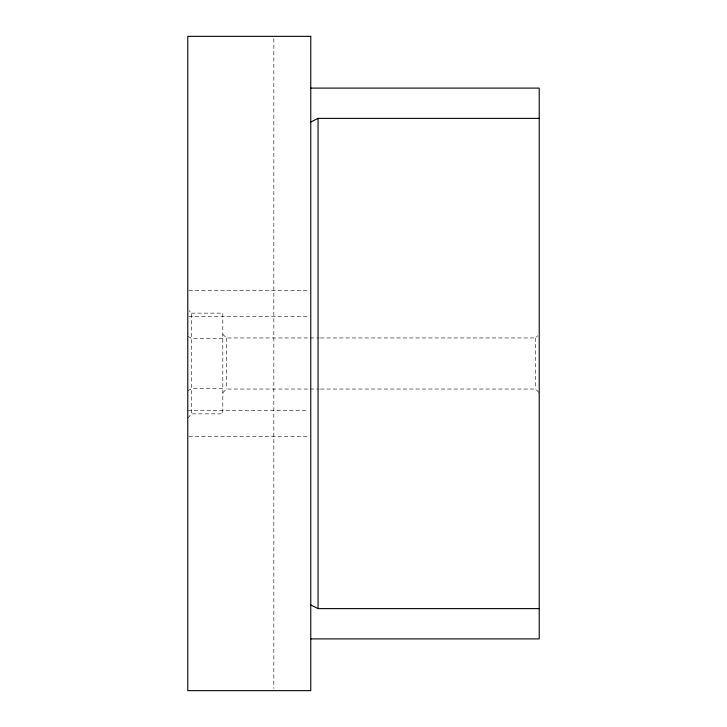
<?xml version="1.0" encoding="UTF-8"?>
<svg xmlns="http://www.w3.org/2000/svg" width="727" height="727" viewBox="0 0 727 727"><rect width="100%" height="100%" fill="white"/><g stroke="black" fill="none" stroke-linecap="round" stroke-linejoin="round"><path stroke-width="0.55" stroke-dasharray="3.63 2.73" d="M187.775 418.08L191.419 413.863L191.419 313.137L189.229 310.611M222.807 392.698L226.46 389.045L319.307 389.045M320.443 337.955L535.581 337.955L537.771 335.765M187.775 390.79L191.419 388.681L222.807 388.681M188.902 290.718L308.502 290.718M191.419 313.137L222.807 313.137L222.807 413.863L191.419 413.863M188.902 316.381L308.502 316.381M222.807 334.302L226.46 337.955L319.307 337.955M222.807 338.319L191.419 338.319L187.775 336.21M320.443 389.045L535.581 389.045L539.225 392.698M187.775 410.619L308.502 410.619M188.902 436.282L308.502 436.282M535.581 337.955L535.581 389.045M273.834 38.622L273.834 688.378M226.46 337.955L226.46 389.045"/><path stroke-width="1.09" d="M310.765 122.036L318.062 118.383L539.225 118.383M310.765 88.103L539.225 88.103L539.225 638.897L310.765 638.897M310.765 604.964L318.062 608.617L539.225 608.617M318.062 118.383L318.062 608.617M310.765 36.35L187.775 36.35L187.775 690.65L310.765 690.65L310.765 36.35"/></g></svg>
